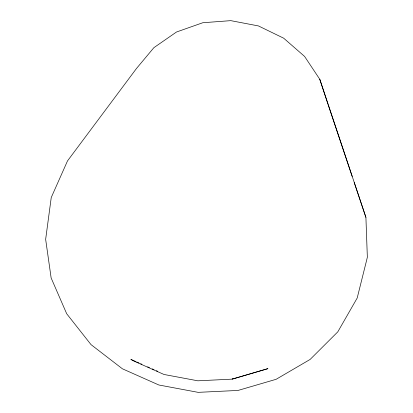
<?xml version="1.0" encoding="UTF-8"?>
<svg xmlns="http://www.w3.org/2000/svg" width="413" height="413" viewBox="0 0 413 413"><rect width="100%" height="100%" fill="white"/><g stroke="black" fill="none" stroke-linecap="round" stroke-linejoin="round"><path stroke-width="0.62" d="M232.173 379.139L267.846 368.664L232.173 379.139L197.848 380.812L163.992 374.472L132.64 360.497L130.864 359.346L135.5 361.416M232.658 378.716L233.928 378.654M136.662 361.933L138.98 362.965M140.719 363.745L141.881 364.261M147.678 366.842L149.418 367.622M152.314 368.912L154.054 369.687M156.372 370.719L157.534 371.241M319.781 79.286L304.598 56.436L283.654 38.177L258.43 25.931L230.779 20.65L202.773 22.741L176.501 32.008L153.873 47.681L136.471 68.506L67.505 160.905L51.243 197.522L45.652 239.349L51.135 277.949L66.689 313.751L91.015 344.612L122.403 368.794L158.845 384.993L198.157 392.35L238.033 390.44L276.132 379.299L310.127 359.434L337.803 331.84L357.193 298.031L366.687 260.02L367.348 257.196L365.908 217.362L319.781 79.286L328.02 104.375M328.221 104.985L352.186 176.444M354.235 182.551L365.908 217.362"/></g></svg>
